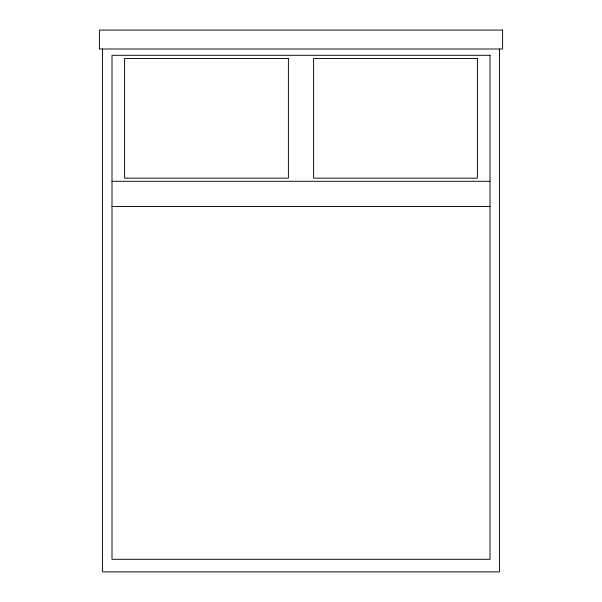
<?xml version="1.0" encoding="UTF-8"?>
<svg xmlns="http://www.w3.org/2000/svg" width="602" height="602" viewBox="0 0 602 602"><rect width="100%" height="100%" fill="white"/><g stroke="black" fill="none" stroke-linecap="round" stroke-linejoin="round"><path stroke-width="0.9" d="M112.002 181.3L489.998 181.3M112.002 206.501L489.998 206.501M499.449 49.003L499.449 571.9L102.551 571.9L102.551 49.003M502.602 30.1L99.398 30.1L99.398 49.003L502.602 49.003L502.602 30.1M489.998 55.301L112.002 55.301L112.002 559.303L489.998 559.303L489.998 55.301M288.403 58.447L124.599 58.447L124.599 178.147L288.403 178.147L288.403 58.447M477.401 58.447L313.597 58.447L313.597 178.147L477.401 178.147L477.401 58.447"/></g></svg>
